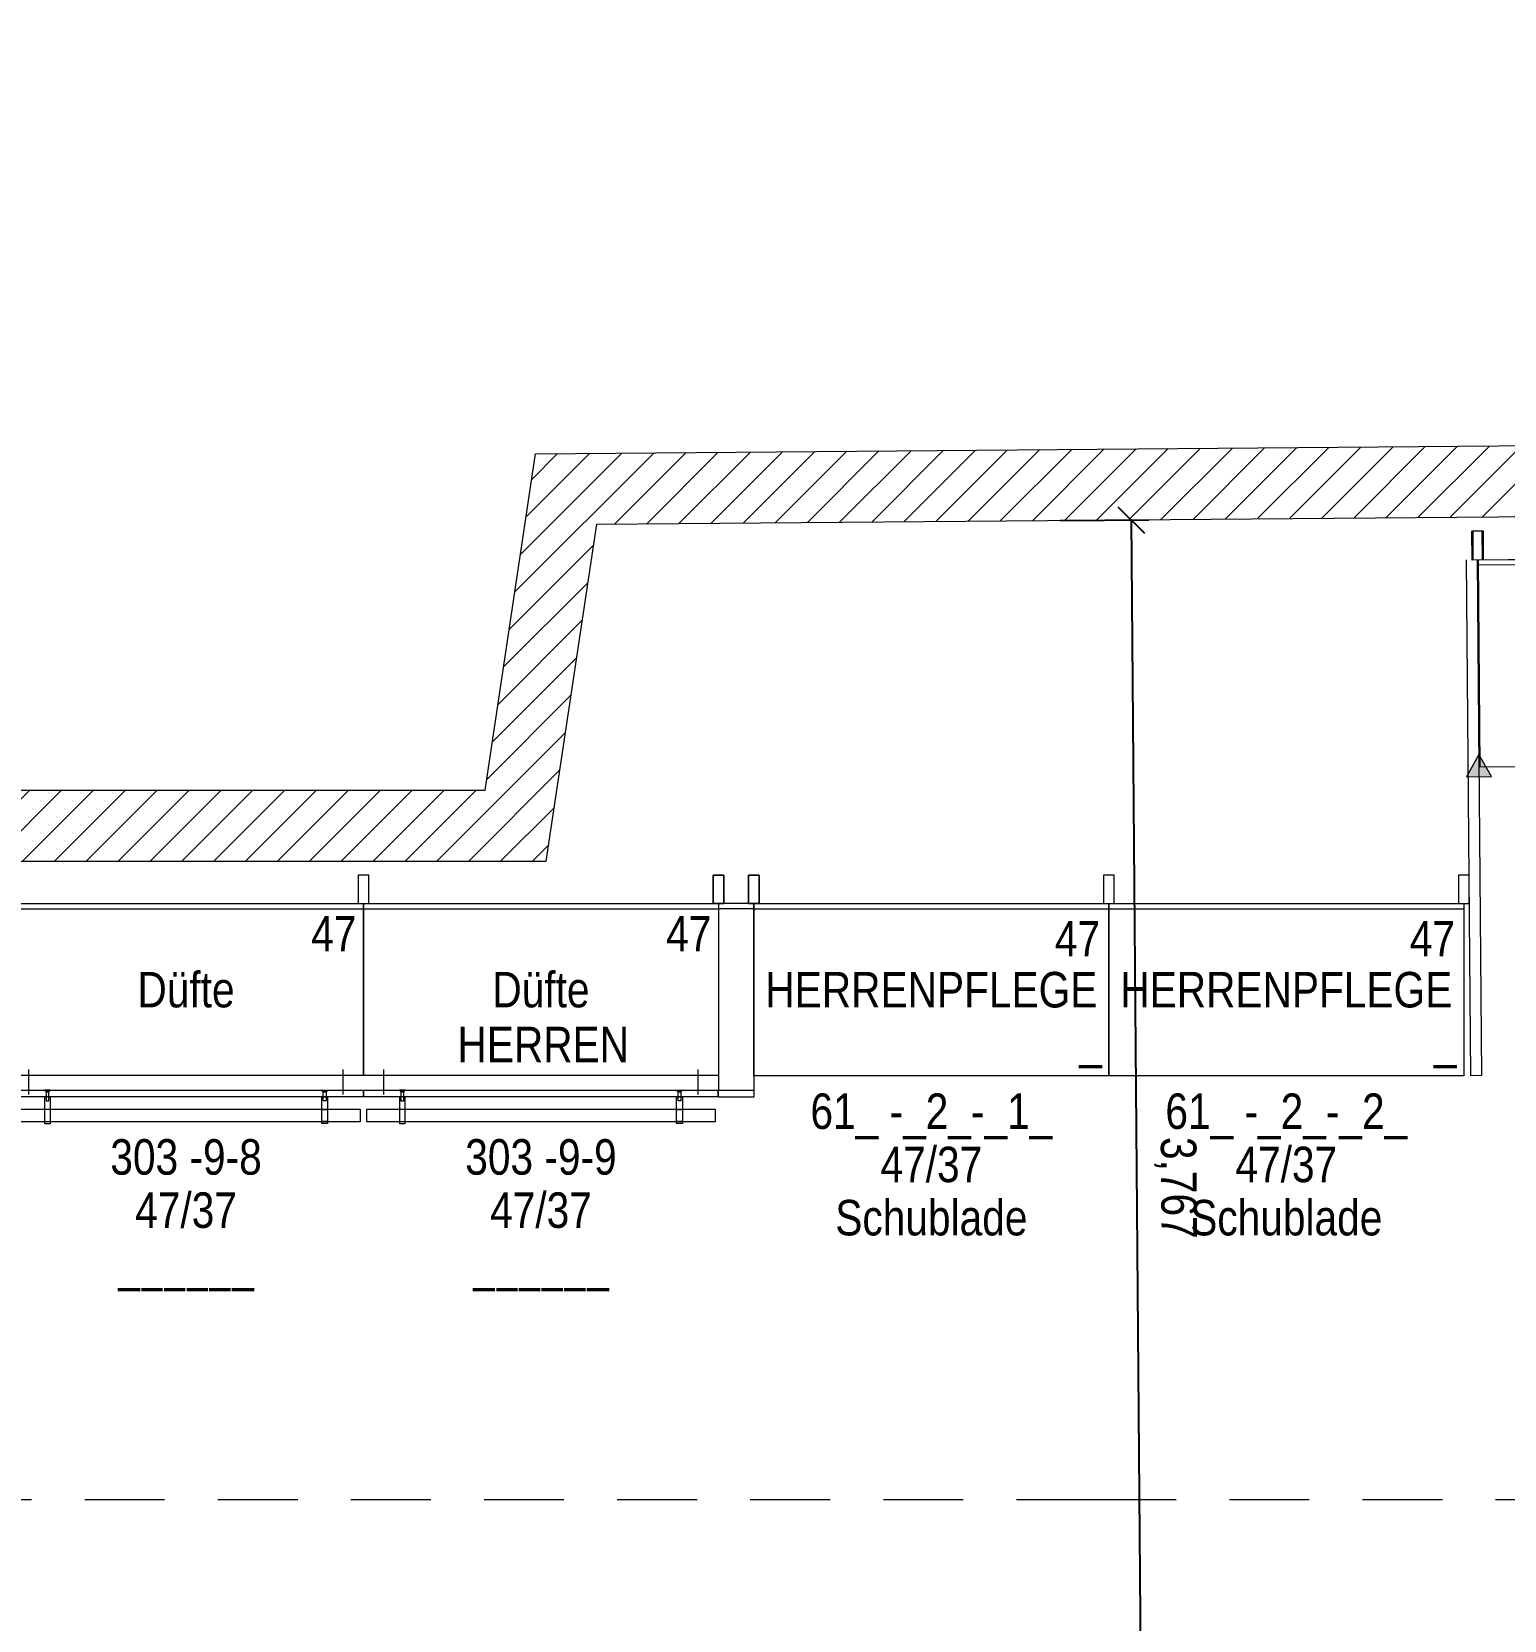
# Model space of a CAD drawing. Header units: millimetres. Extents: x 2027740 to 2136289, y -1533552 to -1491502.
# Drawn here: x 2092899 to 2097047, y -1500877 to -1496400 of the extents above; entities that cross this region are included whole.
import ezdxf
from ezdxf.enums import TextEntityAlignment as Align

# ---------------------------------------------------------------- set-up
doc = ezdxf.new("R2010")
doc.units = ezdxf.units.MM
doc.header["$MEASUREMENT"] = 0
doc.linetypes.add('AUSGEZOGEN', pattern=[0])
doc.linetypes.add('DGN Style 2', pattern=[375.045563, 225.027338, -150.018225])
for name, color, linetype, lineweight in [('01_Grundriss', 7, 'Continuous', 0), ('10_Einrichtung', 7, 'Continuous', 0), ('10_Einrichtung (Construction)', 7, 'Continuous', 0), ('11_Schraffur', 9, 'Continuous', 0), ('13_Ladenbau', 94, 'Continuous', 0), ('20_Sortimentierung', 7, 'Continuous', 0), ('21_Modulnummer', 7, 'Continuous', 0), ('26_Deckenfries', 251, 'DGN Style 2', 13)]:
    doc.layers.add(name, color=color, linetype=linetype, lineweight=lineweight)
doc.layers.add('11 Regaltyp-Kennzeichnung', color=7, linetype='Continuous', lineweight=0, plot=False)
doc.layers.add('15_Flächen', color=6, linetype='Continuous', lineweight=0, plot=False)
doc.styles.add('Rossmann', font='ARIALN.TTF', dxfattribs={"height": 100})
doc.styles.add('Style-Arial Narrow', font='ARIALN.TTF')
doc.dimstyles.new('Rossmann', dxfattribs={"dimtxt": 100, "dimasz": 75, "dimexe": 50, "dimexo": 0.0625, "dimgap": 50, "dimtad": 1, "dimdec": 3, "dimlfac": 0.001, "dimzin": 3, "dimtxsty": 'Rossmann', "dimcen": 0, "dimadec": 3, "dimazin": 0, "dimtfac": 1, "dimtdec": 0, "dimtofl": 0, "dimtmove": 0, "dimatfit": 1, "dimfxl": 200, "dimfxlon": 1, "dimfrac": 2, "dimtolj": 1, "dimtzin": 3, "dimarcsym": 0})

# ---------------------------------------------------------------- blocks, each defined once
blk = doc.blocks.new('_Oblique')
at = {"color": 0, "linetype": 'ByBlock', "lineweight": -2}
blk.add_line((0.5, 0.5), (-0.5, -0.5), dxfattribs=at)
blk = doc.blocks.new('*D99')
at = {"layer": '10_Einrichtung', "color": 0, "linetype": 'ByBlock', "lineweight": -2, "transparency": 16777216}
for p, q in [((2091242.2, -1499471), (2090992.2, -1499471)), ((2091242.2, -1501471.1), (2090992.2, -1501471.1))]:
    blk.add_line(p, q, dxfattribs=at)
at = {"layer": '10_Einrichtung', "color": 0, "lineweight": -2, "transparency": 16777216}
blk.add_line((2091042.2, -1499471), (2091042.2, -1501471.1), dxfattribs=at)
at = {"layer": 'Defpoints', "color": 0, "lineweight": 0, "transparency": 16777216}
for p in [(2093333.2, -1499471), (2091042.2, -1501471.1), (2094343.3, -1501471.1)]:
    blk.add_point(p, dxfattribs=at)
at = {"layer": '10_Einrichtung', "color": 0, "lineweight": -2, "transparency": 16777216, "xscale": 75, "yscale": 75, "zscale": 75}
for p, rotation in [((2091042.2, -1499471), 90), ((2091042.2, -1501471.1), 270)]:
    blk.add_blockref('_Oblique', p, dxfattribs=dict(at, rotation=rotation))
at = {"layer": '10_Einrichtung', "color": 0, "transparency": 16777216, "insert": (2090932.1, -1500471.1), "char_height": 100, "attachment_point": 5, "rotation": 90, "style": 'Style-Arial Narrow'}
blk.add_mtext('\\A1;2,000', dxfattribs=at)
blk = doc.blocks.new('Parfüm rechts T47')
at = {"layer": '10_Einrichtung', "color": 7, "linetype": 'Continuous', "lineweight": 0}
for p, q in [((50, 232.5), (-50, 232.5)), ((50, 217.5), (-50, 217.5))]:
    blk.add_line(p, q, dxfattribs=at)
at = {"layer": '10_Einrichtung', "color": 7, "linetype": 'Continuous', "lineweight": 0, "flags": 128}
for points in [[(-65, 312.5), (-35, 312.5), (-35, 232.5), (-65, 232.5)], [(35, 312.5), (65, 312.5), (65, 232.5), (35, 232.5)]]:
    blk.add_lwpolyline(points, close=True, dxfattribs=at)
at = {"layer": '10_Einrichtung', "color": 43, "lineweight": 13, "flags": 128}
blk.add_lwpolyline([(50, -312.5), (-50, -312.5), (-50, -293.5), (50, -293.5)], close=True, dxfattribs=at)
at = {"layer": '10_Einrichtung (Construction)', "color": 7, "linetype": 'Continuous', "lineweight": 0}
blk.add_line((-50, 232.5), (-50, -293.5), dxfattribs=at)
at = {"layer": '10_Einrichtung (Construction)', "color": 43, "linetype": 'Continuous', "lineweight": 13}
blk.add_line((50, 232.5), (50, -293.5), dxfattribs=at)
blk = doc.blocks.new('Pr47')
at = {"layer": '10_Einrichtung', "color": 43, "linetype": 'Continuous', "lineweight": 13}
blk.add_blockref('Parfüm rechts T47', (50, -272.5), dxfattribs=at)
blk = doc.blocks.new('*U229')
at = {"layer": '10_Einrichtung', "color": 7, "linetype": 'Continuous', "lineweight": 0}
blk.add_line((-500, 237.5), (500, 237.5), dxfattribs=at)
at = {"layer": '10_Einrichtung', "color": 7, "linetype": 'Continuous', "lineweight": 0, "flags": 128}
for points in [[(-485, 332.5), (-515, 332.5), (-515, 252.5), (-485, 252.5)], [(515, 332.5), (485, 332.5), (485, 252.5), (515, 252.5)], [(-500, 252.5), (500, 252.5), (500, -332.5), (-500, -332.5)]]:
    blk.add_lwpolyline(points, close=True, dxfattribs=at)
at = {"layer": '10_Einrichtung (Construction)', "color": 3, "linetype": 'Continuous', "lineweight": 0}
for p, q in [((-500, 252.5), (-500, -332.5)), ((500, 252.5), (500, -332.5))]:
    blk.add_line(p, q, dxfattribs=at)
at = {"layer": '10_Einrichtung (Construction)', "color": 5, "linetype": 'Continuous', "lineweight": 0}
blk.add_line((-500, 252.5), (500, 252.5), dxfattribs=at)
at = {"layer": '10_Einrichtung', "color": 7, "linetype": 'Continuous', "lineweight": 0, "style": 'Rossmann'}
blk.add_text('57', height=100, dxfattribs=at).set_placement((391.1, 160.1), align=Align.MIDDLE_CENTER)
blk = doc.blocks.new('R1 57')
at = {"layer": '10_Einrichtung', "color": 7, "linetype": 'Continuous', "lineweight": 0}
blk.add_blockref('*U229', (500, -292.5), dxfattribs=at)
blk = doc.blocks.new('I1 57')
at = {"layer": '10_Einrichtung', "color": 7, "linetype": 'Continuous', "lineweight": 0}
blk.add_blockref('R1 57', (0, 0), dxfattribs=at)
at = {"layer": '11 Regaltyp-Kennzeichnung', "color": 7, "linetype": 'Continuous', "lineweight": 0, "style": 'Style-Arial Narrow'}
blk.add_attdef('I1 57_0', text='', height=100, dxfattribs=at).set_placement((980, -575), align=Align.RIGHT)
at = {"layer": '20_Sortimentierung', "color": 1, "linetype": 'Continuous', "lineweight": 0, "style": 'Style-Arial Narrow'}
blk.add_attdef('I1 57_0', text='', height=100, dxfattribs=at).set_placement((500, -332.5), align=Align.MIDDLE_CENTER)
at = {"layer": '21_Modulnummer', "color": 1, "linetype": 'Continuous', "lineweight": 0, "insert": (500, -675), "char_height": 100, "attachment_point": 2, "line_spacing_factor": 0.6, "style": 'Style-Arial Narrow'}
blk.add_mtext('_6_ -_6_-_1_', dxfattribs=at)
at = {"layer": '21_Modulnummer', "color": 251, "linetype": 'Continuous', "lineweight": 0, "style": 'Style-Arial Narrow'}
blk.add_attdef('I1 57_0', text='', height=100, dxfattribs=at).set_placement((500, -825), align=Align.TOP_CENTER)
at = {"layer": '21_Modulnummer', "color": 5, "linetype": 'Continuous', "lineweight": 0, "style": 'Style-Arial Narrow'}
blk.add_attdef('I1 57_0', text='', height=100, dxfattribs=at).set_placement((500, -975), align=Align.TOP_CENTER)
blk = doc.blocks.new('*U568')
at = {"layer": '10_Einrichtung', "color": 7, "linetype": 'Continuous', "lineweight": 0}
blk.add_line((-500, 187.5), (500, 187.5), dxfattribs=at)
at = {"layer": '10_Einrichtung', "color": 7, "linetype": 'Continuous', "lineweight": 0, "flags": 128}
for points in [[(-485, 282.5), (-515, 282.5), (-515, 202.5), (-485, 202.5)], [(515, 282.5), (485, 282.5), (485, 202.5), (515, 202.5)], [(-500, 202.5), (500, 202.5), (500, -282.5), (-500, -282.5)]]:
    blk.add_lwpolyline(points, close=True, dxfattribs=at)
at = {"layer": '10_Einrichtung (Construction)', "color": 3, "linetype": 'Continuous', "lineweight": 0}
for p, q in [((-500, 202.5), (-500, -282.5)), ((500, 202.5), (500, -282.5))]:
    blk.add_line(p, q, dxfattribs=at)
at = {"layer": '10_Einrichtung (Construction)', "color": 5, "linetype": 'Continuous', "lineweight": 0}
blk.add_line((-500, 202.5), (500, 202.5), dxfattribs=at)
at = {"layer": '10_Einrichtung', "color": 7, "linetype": 'Continuous', "lineweight": 0, "style": 'Rossmann'}
blk.add_text('47', height=100, dxfattribs=at).set_placement((411.7, 103.6), align=Align.MIDDLE_CENTER)
blk = doc.blocks.new('R1 47_13')
at = {"layer": '10_Einrichtung', "color": 7, "linetype": 'Continuous', "lineweight": 0}
blk.add_blockref('*U568', (500, -242.5), dxfattribs=at)
blk = doc.blocks.new('I1 47_13')
at = {"layer": '10_Einrichtung', "color": 7, "linetype": 'Continuous', "lineweight": 0}
blk.add_blockref('R1 47_13', (0, 0), dxfattribs=at)
at = {"layer": '11 Regaltyp-Kennzeichnung', "color": 7, "linetype": 'Continuous', "lineweight": 0, "style": 'Style-Arial Narrow'}
blk.add_attdef('I1 47_13_0', text='', height=100, dxfattribs=at).set_placement((980, -475), align=Align.RIGHT)
at = {"layer": '20_Sortimentierung', "color": 7, "linetype": 'Continuous', "lineweight": 0, "style": 'Style-Arial Narrow'}
blk.add_attdef('I1 47_13_0', text='', height=100, dxfattribs=at).set_placement((500, -282.5), align=Align.MIDDLE_CENTER)
at = {"layer": '21_Modulnummer', "color": 7, "linetype": 'Continuous', "lineweight": 0, "insert": (500, -575), "char_height": 100, "attachment_point": 2, "line_spacing_factor": 0.6, "style": 'Style-Arial Narrow'}
blk.add_mtext('61_ -_2_-_1_', dxfattribs=at)
at = {"layer": '21_Modulnummer', "color": 251, "linetype": 'Continuous', "lineweight": 0, "style": 'Style-Arial Narrow'}
blk.add_attdef('I1 47_13_0', text='', height=100, dxfattribs=at).set_placement((500, -725), align=Align.TOP_CENTER)
at = {"layer": '21_Modulnummer', "color": 5, "linetype": 'Continuous', "lineweight": 0, "style": 'Style-Arial Narrow'}
blk.add_attdef('I1 47_13_0', text='', height=100, dxfattribs=at).set_placement((500, -875), align=Align.TOP_CENTER)
blk = doc.blocks.new('*U571')
at = {"layer": '10_Einrichtung', "color": 7, "linetype": 'Continuous', "lineweight": 0}
blk.add_line((-500, 187.5), (500, 187.5), dxfattribs=at)
at = {"layer": '10_Einrichtung', "color": 7, "linetype": 'Continuous', "lineweight": 0, "flags": 128}
for points in [[(-485, 282.5), (-515, 282.5), (-515, 202.5), (-485, 202.5)], [(515, 282.5), (485, 282.5), (485, 202.5), (515, 202.5)], [(-500, 202.5), (500, 202.5), (500, -282.5), (-500, -282.5)]]:
    blk.add_lwpolyline(points, close=True, dxfattribs=at)
at = {"layer": '10_Einrichtung (Construction)', "color": 3, "linetype": 'Continuous', "lineweight": 0}
for p, q in [((-500, 202.5), (-500, -282.5)), ((500, 202.5), (500, -282.5))]:
    blk.add_line(p, q, dxfattribs=at)
at = {"layer": '10_Einrichtung (Construction)', "color": 5, "linetype": 'Continuous', "lineweight": 0}
blk.add_line((-500, 202.5), (500, 202.5), dxfattribs=at)
at = {"layer": '10_Einrichtung', "color": 7, "linetype": 'Continuous', "lineweight": 0, "style": 'Rossmann'}
blk.add_text('47', height=100, dxfattribs=at).set_placement((411.7, 103.6), align=Align.MIDDLE_CENTER)
blk = doc.blocks.new('R1 47_14')
at = {"layer": '10_Einrichtung', "color": 7, "linetype": 'Continuous', "lineweight": 0}
blk.add_blockref('*U571', (500, -242.5), dxfattribs=at)
blk = doc.blocks.new('I1 47_14')
at = {"layer": '10_Einrichtung', "color": 7, "linetype": 'Continuous', "lineweight": 0}
blk.add_blockref('R1 47_14', (0, 0), dxfattribs=at)
at = {"layer": '11 Regaltyp-Kennzeichnung', "color": 7, "linetype": 'Continuous', "lineweight": 0, "style": 'Style-Arial Narrow'}
blk.add_attdef('I1 47_14_0', text='', height=100, dxfattribs=at).set_placement((980, -475), align=Align.RIGHT)
at = {"layer": '20_Sortimentierung', "color": 7, "linetype": 'Continuous', "lineweight": 0, "style": 'Style-Arial Narrow'}
blk.add_attdef('I1 47_14_0', text='', height=100, dxfattribs=at).set_placement((500, -282.5), align=Align.MIDDLE_CENTER)
at = {"layer": '21_Modulnummer', "color": 7, "linetype": 'Continuous', "lineweight": 0, "insert": (500, -575), "char_height": 100, "attachment_point": 2, "line_spacing_factor": 0.6, "style": 'Style-Arial Narrow'}
blk.add_mtext('61_ -_2_-_2_', dxfattribs=at)
at = {"layer": '21_Modulnummer', "color": 251, "linetype": 'Continuous', "lineweight": 0, "style": 'Style-Arial Narrow'}
blk.add_attdef('I1 47_14_0', text='', height=100, dxfattribs=at).set_placement((500, -725), align=Align.TOP_CENTER)
at = {"layer": '21_Modulnummer', "color": 5, "linetype": 'Continuous', "lineweight": 0, "style": 'Style-Arial Narrow'}
blk.add_attdef('I1 47_14_0', text='', height=100, dxfattribs=at).set_placement((500, -875), align=Align.TOP_CENTER)
blk = doc.blocks.new('*D626')
at = {"layer": '13_Ladenbau', "color": 0, "linetype": 'ByBlock', "lineweight": -2, "transparency": 16777216}
for p, q in [((2087144.7, -1498737), (2086894.7, -1498737)), ((2087144.7, -1502096.1), (2086894.7, -1502096.1))]:
    blk.add_line(p, q, dxfattribs=at)
at = {"layer": '13_Ladenbau', "color": 0, "lineweight": -2, "transparency": 16777216}
blk.add_line((2086944.7, -1498737), (2086944.7, -1502096.1), dxfattribs=at)
at = {"layer": 'Defpoints', "color": 0, "lineweight": 0, "transparency": 16777216}
for p in [(2094348.2, -1498737), (2086944.7, -1502096.1), (2094348.2, -1502096.1)]:
    blk.add_point(p, dxfattribs=at)
at = {"layer": '13_Ladenbau', "color": 0, "lineweight": -2, "transparency": 16777216, "xscale": 75, "yscale": 75, "zscale": 75}
for p, rotation in [((2086944.7, -1498737), 90), ((2086944.7, -1502096.1), 270)]:
    blk.add_blockref('_Oblique', p, dxfattribs=dict(at, rotation=rotation))
at = {"layer": '13_Ladenbau', "color": 0, "transparency": 16777216, "insert": (2086834.6, -1500416.6), "char_height": 100, "attachment_point": 5, "rotation": 90, "style": 'Style-Arial Narrow'}
blk.add_mtext('\\A1;3,359', dxfattribs=at)
blk = doc.blocks.new('Z_Kennzeichen Endständer')
at = {"layer": '10_Einrichtung', "color": 7, "linetype": 'Continuous', "lineweight": 0, "flags": 128}
blk.add_lwpolyline([(0, 36.2), (-34.7, -26.8), (35.1, -26.8)], close=True, dxfattribs=at)
blk = doc.blocks.new('*U646')
at = {"layer": '10_Einrichtung', "color": 7, "linetype": 'Continuous', "lineweight": 0, "flags": 128}
blk.add_lwpolyline([(-30.1, 345.9), (-60.1, 345.9), (-60.1, 265.9), (-30.1, 265.9)], close=True, dxfattribs=at)
at = {"layer": '10_Einrichtung (Construction)', "color": 3, "linetype": 'Continuous', "lineweight": 0}
blk.add_line((-45.1, 265.9), (-45.1, -319.1), dxfattribs=at)
at = {"layer": '10_Einrichtung', "lineweight": 0}
blk.add_blockref('Z_Kennzeichen Endständer', (-45.1, -319.1), dxfattribs=at)
blk = doc.blocks.new('End 180_57_1')
at = {"layer": '10_Einrichtung', "color": 7, "linetype": 'Continuous', "lineweight": 0}
blk.add_solid([(-45.1, -282.9), (-10, -345.9), (-79.9, -345.9)], dxfattribs=at)
blk.add_blockref('*U646', (0, 0), dxfattribs=at)
blk = doc.blocks.new('End 180_57')
at = {"layer": '10_Einrichtung', "color": 7, "linetype": 'Continuous', "lineweight": 0}
blk.add_blockref('End 180_57_1', (45.1395, -305.896), dxfattribs=at)
blk = doc.blocks.new('Parfuem_Mitte_47_1_2')
at = {"layer": '10_Einrichtung', "color": 7, "linetype": 'Continuous', "lineweight": 0}
for p, q in [((-500, 305), (500, 305)), ((-442.5, -217.8), (-442.5, -148.02)), ((442.5, -217.8), (442.5, -148.02))]:
    blk.add_line(p, q, dxfattribs=at)
at = {"layer": '10_Einrichtung', "color": 7, "linetype": 'Continuous', "lineweight": 0, "flags": 128}
for points in [[(-485, 400), (-515, 400), (-515, 320), (-485, 320)], [(515, 400), (485, 400), (485, 320), (515, 320)], [(-500, 320), (500, 320), (500, -165), (-500, -165)]]:
    blk.add_lwpolyline(points, close=True, dxfattribs=at)
at = {"layer": '10_Einrichtung', "color": 43, "linetype": 'Continuous', "lineweight": 13, "flags": 128}
blk.add_lwpolyline([(498.75, -225), (-498.75, -225), (-498.75, -206), (498.75, -206)], close=True, dxfattribs=at)
at = {"layer": '10_Einrichtung', "lineweight": 0, "ltscale": 0.01, "flags": 128}
for points in [[(-398.5, -206), (-394.5, -211), (-386.5, -211), (-382.5, -206)], [(-394.5, -211), (-394.5, -236), (-386.5, -236), (-386.5, -211)], [(398.5, -206), (394.5, -211), (386.5, -211), (382.5, -206)], [(394.5, -211), (394.5, -236), (386.5, -236), (386.5, -211)], [(-492, -294), (492, -294), (492, -260.3), (-492, -260.3)], [(-398.75, -225), (-398.75, -300), (-382.25, -300), (-382.25, -225)], [(-398.75, -260.3), (-398.75, -294), (-382.25, -294), (-382.25, -260.3)], [(398.75, -225), (398.75, -300), (382.25, -300), (382.25, -225)], [(398.75, -260.3), (398.75, -294), (382.25, -294), (382.25, -260.3)]]:
    blk.add_lwpolyline(points, close=True, dxfattribs=at)
at = {"layer": '10_Einrichtung (Construction)', "color": 5, "linetype": 'Continuous', "lineweight": 0}
blk.add_line((-500, 320), (500, 320), dxfattribs=at)
at = {"layer": '10_Einrichtung (Construction)', "color": 3, "linetype": 'Continuous', "lineweight": 0}
for p, q in [((-500, 320), (-500, -165)), ((500, 320), (500, -165))]:
    blk.add_line(p, q, dxfattribs=at)
blk = doc.blocks.new('Pm47_2')
at = {"layer": '10_Einrichtung', "color": 7, "linetype": 'Continuous', "lineweight": 0}
blk.add_blockref('Parfuem_Mitte_47_1_2', (-500, -360), dxfattribs=at)
at = {"layer": '10_Einrichtung', "color": 7, "linetype": 'Continuous', "lineweight": 0, "style": 'Style-Arial Narrow'}
blk.add_text('47', height=100, dxfattribs=at).set_placement((-20, -75), align=Align.TOP_RIGHT)
at = {"layer": '20_Sortimentierung', "color": 7, "linetype": 'Continuous', "lineweight": 0, "style": 'Style-Arial Narrow'}
blk.add_attdef('Pm47_2_0', text='', height=100, dxfattribs=at).set_placement((-500, -282.5), align=Align.MIDDLE_CENTER)
at = {"layer": '21_Modulnummer', "color": 7, "linetype": 'Continuous', "lineweight": 0, "insert": (-500, -704), "char_height": 100, "attachment_point": 2, "line_spacing_factor": 0.6, "style": 'Style-Arial Narrow'}
blk.add_mtext('303 -9-9', dxfattribs=at)
at = {"layer": '21_Modulnummer', "color": 251, "linetype": 'Continuous', "lineweight": 0, "style": 'Style-Arial Narrow'}
blk.add_attdef('Pm47_2_0', text='', height=100, dxfattribs=at).set_placement((-500, -854), align=Align.TOP_CENTER)
at = {"layer": '21_Modulnummer', "color": 5, "linetype": 'Continuous', "lineweight": 0, "style": 'Style-Arial Narrow'}
blk.add_attdef('Pm47_2_0', text='', height=100, dxfattribs=at).set_placement((-500, -1004), align=Align.TOP_CENTER)
blk = doc.blocks.new('Parfuem_Mitte_47_1_6')
at = {"layer": '10_Einrichtung', "color": 7, "linetype": 'Continuous', "lineweight": 0}
for p, q in [((-500, 305), (500, 305)), ((-442.5, -217.8), (-442.5, -148.02)), ((442.5, -217.8), (442.5, -148.02))]:
    blk.add_line(p, q, dxfattribs=at)
at = {"layer": '10_Einrichtung', "color": 7, "linetype": 'Continuous', "lineweight": 0, "flags": 128}
for points in [[(-485, 400), (-515, 400), (-515, 320), (-485, 320)], [(515, 400), (485, 400), (485, 320), (515, 320)], [(-500, 320), (500, 320), (500, -165), (-500, -165)]]:
    blk.add_lwpolyline(points, close=True, dxfattribs=at)
at = {"layer": '10_Einrichtung', "color": 43, "linetype": 'Continuous', "lineweight": 13, "flags": 128}
blk.add_lwpolyline([(498.75, -225), (-498.75, -225), (-498.75, -206), (498.75, -206)], close=True, dxfattribs=at)
at = {"layer": '10_Einrichtung', "lineweight": 0, "ltscale": 0.01, "flags": 128}
for points in [[(-398.5, -206), (-394.5, -211), (-386.5, -211), (-382.5, -206)], [(-394.5, -211), (-394.5, -236), (-386.5, -236), (-386.5, -211)], [(398.5, -206), (394.5, -211), (386.5, -211), (382.5, -206)], [(394.5, -211), (394.5, -236), (386.5, -236), (386.5, -211)], [(-492, -294), (492, -294), (492, -260.3), (-492, -260.3)], [(-398.75, -225), (-398.75, -300), (-382.25, -300), (-382.25, -225)], [(-398.75, -260.3), (-398.75, -294), (-382.25, -294), (-382.25, -260.3)], [(398.75, -225), (398.75, -300), (382.25, -300), (382.25, -225)], [(398.75, -260.3), (398.75, -294), (382.25, -294), (382.25, -260.3)]]:
    blk.add_lwpolyline(points, close=True, dxfattribs=at)
at = {"layer": '10_Einrichtung (Construction)', "color": 5, "linetype": 'Continuous', "lineweight": 0}
blk.add_line((-500, 320), (500, 320), dxfattribs=at)
at = {"layer": '10_Einrichtung (Construction)', "color": 3, "linetype": 'Continuous', "lineweight": 0}
for p, q in [((-500, 320), (-500, -165)), ((500, 320), (500, -165))]:
    blk.add_line(p, q, dxfattribs=at)
blk = doc.blocks.new('Pm47_6')
at = {"layer": '10_Einrichtung', "color": 7, "linetype": 'Continuous', "lineweight": 0}
blk.add_blockref('Parfuem_Mitte_47_1_6', (-500, -360), dxfattribs=at)
at = {"layer": '10_Einrichtung', "color": 7, "linetype": 'Continuous', "lineweight": 0, "style": 'Style-Arial Narrow'}
blk.add_text('47', height=100, dxfattribs=at).set_placement((-20, -75), align=Align.TOP_RIGHT)
at = {"layer": '20_Sortimentierung', "color": 7, "linetype": 'Continuous', "lineweight": 0, "style": 'Style-Arial Narrow'}
blk.add_attdef('Pm47_6_0', text='', height=100, dxfattribs=at).set_placement((-500, -282.5), align=Align.MIDDLE_CENTER)
at = {"layer": '21_Modulnummer', "color": 7, "linetype": 'Continuous', "lineweight": 0, "insert": (-500, -704), "char_height": 100, "attachment_point": 2, "line_spacing_factor": 0.6, "style": 'Style-Arial Narrow'}
blk.add_mtext('303 -9-8', dxfattribs=at)
at = {"layer": '21_Modulnummer', "color": 251, "linetype": 'Continuous', "lineweight": 0, "style": 'Style-Arial Narrow'}
blk.add_attdef('Pm47_6_0', text='', height=100, dxfattribs=at).set_placement((-500, -854), align=Align.TOP_CENTER)
at = {"layer": '21_Modulnummer', "color": 5, "linetype": 'Continuous', "lineweight": 0, "style": 'Style-Arial Narrow'}
blk.add_attdef('Pm47_6_0', text='', height=100, dxfattribs=at).set_placement((-500, -1004), align=Align.TOP_CENTER)
blk = doc.blocks.new('*D975')
at = {"layer": '13_Ladenbau', "color": 0, "linetype": 'ByBlock', "lineweight": -2, "transparency": 16777216}
for p, q in [((2095796.2, -1497777.1), (2096046.2, -1497775)), ((2095826.7, -1501544), (2096076.6, -1501541.9))]:
    blk.add_line(p, q, dxfattribs=at)
at = {"layer": '13_Ladenbau', "color": 0, "linetype": 'Continuous', "lineweight": -2, "transparency": 16777216}
blk.add_line((2095996.2, -1497775.4), (2096026.6, -1501542.3), dxfattribs=at)
at = {"layer": 'Defpoints', "color": 0, "linetype": 'Continuous', "lineweight": 0, "transparency": 16777216}
for p in [(2094490.7, -1497787.6), (2094521.2, -1501554.5), (2096026.6, -1501542.3)]:
    blk.add_point(p, dxfattribs=at)
at = {"layer": '13_Ladenbau', "color": 0, "linetype": 'Continuous', "lineweight": -2, "transparency": 16777216, "xscale": 75, "yscale": 75, "zscale": 75}
for p, rotation in [((2095996.2, -1497775.4), 90.4638128694017), ((2096026.6, -1501542.3), 270.4638128694017)]:
    blk.add_blockref('_Oblique', p, dxfattribs=dict(at, rotation=rotation))
at = {"layer": '13_Ladenbau', "color": 0, "linetype": 'Continuous', "lineweight": 0, "transparency": 16777216, "insert": (2096121.5, -1499658), "char_height": 100, "attachment_point": 5, "rotation": 270.4638, "style": 'Style-Arial Narrow'}
blk.add_mtext('\\A1;3,767', dxfattribs=at)

msp = doc.modelspace()

# ---------------------------------------------------------------- hatches: boundary and pattern name
at = {"layer": '11_Schraffur', "linetype": 'AUSGEZOGEN', "ltscale": 10}
h = msp.add_hatch(dxfattribs=at)
h.set_pattern_fill('ANSI31', color=256, pattern_type=2)
h.set_pattern_definition([(45, (1922705.07, -1372376.47), (-44.90128, 44.90128), [])])
h.paths.add_polyline_path([(2063620.1004, -1505471.2292), (2063500.1335, -1497552.0007), (2086188.2347, -1497552.0007), (2086188.2347, -1498737.0007), (2094348.2347, -1498737.0007), (2094490.7314, -1497787.6353), (2108337.2777, -1497675.5442), (2108338.0062, -1497765.5413), (2109275.4151, -1497757.9527), (2109524.0236, -1496484.4712), (2109043.1931, -1496399.6878), (2108833.9511, -1497471.517), (2094318.3019, -1497589.0246), (2094176.0137, -1498537.0007), (2086388.2347, -1498537.0007), (2086388.2347, -1497352.0007), (2063217.0716, -1497352.0007), (2063340.1325, -1505475.4704)], flags=17)

# ---------------------------------------------------------------- linework, layer by layer
at = {"layer": '01_Grundriss', "linetype": 'AUSGEZOGEN', "ltscale": 10}
for p, q in [((2094318.3019, -1497589.0246), (2108833.9511, -1497471.517)), ((2094176.0137, -1498537.0007), (2094318.3019, -1497589.0246)), ((2094490.7314, -1497787.6353), (2108337.2777, -1497675.5442)), ((2094348.2347, -1498737.0007), (2094490.7314, -1497787.6353)), ((2086388.2347, -1498537.0007), (2094176.0137, -1498537.0007)), ((2086188.2347, -1498737.0007), (2094348.2347, -1498737.0007))]:
    msp.add_line(p, q, dxfattribs=at)
at = {"layer": '10_Einrichtung', "flags": 128}
msp.add_lwpolyline([(2096971.0371, -1497887.5606), (2096982.8079, -1499341.5994), (2096952.8089, -1499341.8423), (2096941.0381, -1497887.8034)], dxfattribs=at)
at = {"layer": '15_Flächen', "linetype": 'AUSGEZOGEN', "ltscale": 10, "flags": 128}
msp.add_lwpolyline([(2063518.2363, -1498747.0007), (2069416.2347, -1498747.0007), (2069416.2347, -1497552.0007), (2086188.2347, -1497552.0007), (2086188.2347, -1498737.0007), (2094348.2347, -1498737.0007), (2094490.7314, -1497787.6353), (2108337.2777, -1497675.5442), (2108338.0062, -1497765.5413), (2109517.9676, -1497755.9892), (2109508.3603, -1497805.0575), (2109547.615, -1497812.7433), (2108805.7428, -1501601.7995), (2108766.4882, -1501594.1137), (2108756.8809, -1501643.182), (2107891.7578, -1501473.7966), (2107780.5881, -1502052.9736), (2107765.8571, -1502050.146), (2107762.6687, -1502066.757), (2107762.6687, -1502066.757), (2107551.5231, -1502026.2288), (2107517.1505, -1502019.6312), (2107517.1505, -1502019.6312), (2106749.1698, -1501872.2218), (2106546.6419, -1502927.3614), (2106495.5741, -1502917.5593), (2106064.4675, -1505163.5593), (2106115.5353, -1505173.3614), (2105970.73, -1505927.7748), (2105970.73, -1505927.7748), (2105970.73, -1505927.7748), (2105970.73, -1505927.7748), (2105925.3788, -1506164.0476), (2106938.8777, -1506358.5828), (2106935.6894, -1506375.1937), (2106950.4205, -1506378.0213), (2106843.9162, -1506932.8923), (2107683.5883, -1507094.0624), (2107674.1631, -1507143.1661), (2107713.446, -1507150.7062), (2107014.288, -1510793.2134), (2106975.0051, -1510785.6733), (2106965.5799, -1510834.777), (2106437.4116, -1510724.1616), (2106384.1156, -1510978.6405), (2100740.5785, -1509934.0344), (2100598.6456, -1510756.8831), (2092446.7045, -1510980.2262), (2092417.4768, -1511217.0547), (2092428.2323, -1511218.3821), (2092261.6635, -1512398.2829), (2091681.6913, -1512316.4071), (2091593.672, -1512918.1904), (2086495.8059, -1512012.1881), (2085680.4686, -1517269.6664), (2081425.2555, -1516914.6143), (2082017.1994, -1514073.6274), (2081723.5068, -1514012.434), (2081595.0066, -1514629.1601), (2063839.6788, -1514684.447), (2063626.0077, -1505861.1845), (2063730.9957, -1505861.1845), (2063725.0883, -1505469.6388), (2063620.1004, -1505471.2292)], close=True, dxfattribs=at)
at = {"layer": '26_Deckenfries'}
msp.add_line((2095898.2238, -1500537.0007), (2084388.2347, -1500537.0007), dxfattribs=at)
at = {"layer": '26_Deckenfries', "color": 132}
msp.add_line((2098748.2363, -1500537.0007), (2095898.2238, -1500537.0007), dxfattribs=at)

# ---------------------------------------------------------------- block references
ref = msp.add_blockref('I1 57', (2096973.802, -1497847.5369), dxfattribs=dict(rotation=0.4638128694037586))
ref.add_attrib('I1 57_0', '57/47', dxfattribs={"layer": '21_Modulnummer', "color": 251, "linetype": 'Continuous', "lineweight": 0, "height": 100, "rotation": 0.4638129, "style": 'Style-Arial Narrow'}).set_placement((2097480.464, -1498668.4624), align=Align.TOP_CENTER)
ref.add_attrib('I1 57_0', 'ZAHNPFLEGE', dxfattribs={"layer": '20_Sortimentierung', "color": 1, "linetype": 'Continuous', "lineweight": 0, "height": 100, "rotation": 0.4638129, "style": 'Style-Arial Narrow'}).set_placement((2097476.4772, -1498175.9785), align=Align.MIDDLE_CENTER)
ref.add_attrib('I1 57_0', '______', dxfattribs={"layer": '21_Modulnummer', "color": 5, "linetype": 'Continuous', "lineweight": 0, "height": 100, "rotation": 0.4638129, "style": 'Style-Arial Narrow'}).set_placement((2097481.6782, -1498818.4575), align=Align.TOP_CENTER)
ref.add_attrib('I1 57_0', '_', dxfattribs={"layer": '11 Regaltyp-Kennzeichnung', "color": 7, "linetype": 'Continuous', "lineweight": 0, "height": 100, "rotation": 0.4638129, "style": 'Style-Arial Narrow'}).set_placement((2097958.4245, -1498414.585), align=Align.RIGHT)
at = {"rotation": 0.4638128693974852}
msp.add_blockref('End 180_57', (2096970.7133, -1497847.5619), dxfattribs=at)
ref = msp.add_blockref('I1 47_13', (2094933.2363, -1498817.0007))
ref.add_attrib('I1 47_13_0', '47/37', dxfattribs={"layer": '21_Modulnummer', "color": 251, "linetype": 'Continuous', "lineweight": 0, "height": 100, "style": 'Style-Arial Narrow'}).set_placement((2095433.2363, -1499542.0007), align=Align.TOP_CENTER)
ref.add_attrib('I1 47_13_0', 'HERRENPFLEGE', dxfattribs={"layer": '20_Sortimentierung', "color": 7, "linetype": 'Continuous', "lineweight": 0, "height": 100, "style": 'Style-Arial Narrow'}).set_placement((2095433.2363, -1499099.5007), align=Align.MIDDLE_CENTER)
ref.add_attrib('I1 47_13_0', 'Schublade', dxfattribs={"layer": '21_Modulnummer', "color": 5, "linetype": 'Continuous', "lineweight": 0, "height": 100, "style": 'Style-Arial Narrow'}).set_placement((2095433.2363, -1499692.0007), align=Align.TOP_CENTER)
ref.add_attrib('I1 47_13_0', '_', dxfattribs={"layer": '11 Regaltyp-Kennzeichnung', "color": 7, "linetype": 'Continuous', "lineweight": 0, "height": 100, "style": 'Style-Arial Narrow'}).set_placement((2095913.2363, -1499292.0007), align=Align.RIGHT)
ref = msp.add_blockref('I1 47_14', (2095933.2363, -1498817.0007))
ref.add_attrib('I1 47_14_0', '47/37', dxfattribs={"layer": '21_Modulnummer', "color": 251, "linetype": 'Continuous', "lineweight": 0, "height": 100, "style": 'Style-Arial Narrow'}).set_placement((2096433.2363, -1499542.0007), align=Align.TOP_CENTER)
ref.add_attrib('I1 47_14_0', 'HERRENPFLEGE', dxfattribs={"layer": '20_Sortimentierung', "color": 7, "linetype": 'Continuous', "lineweight": 0, "height": 100, "style": 'Style-Arial Narrow'}).set_placement((2096433.2363, -1499099.5007), align=Align.MIDDLE_CENTER)
ref.add_attrib('I1 47_14_0', 'Schublade', dxfattribs={"layer": '21_Modulnummer', "color": 5, "linetype": 'Continuous', "lineweight": 0, "height": 100, "style": 'Style-Arial Narrow'}).set_placement((2096433.2363, -1499692.0007), align=Align.TOP_CENTER)
ref.add_attrib('I1 47_14_0', '_', dxfattribs={"layer": '11 Regaltyp-Kennzeichnung', "color": 7, "linetype": 'Continuous', "lineweight": 0, "height": 100, "style": 'Style-Arial Narrow'}).set_placement((2096913.2363, -1499292.0007), align=Align.RIGHT)
at = {"layer": '10_Einrichtung', "color": 43, "linetype": 'Continuous', "lineweight": 13, "true_color": 0xd2b48c}
msp.add_blockref('Pr47', (2094833.2363, -1498817.0007), dxfattribs=at)
at = {"layer": '20_Sortimentierung', "color": 7, "linetype": 'Continuous', "lineweight": 0}
ref = msp.add_blockref('Pm47_6', (2093833.2374, -1498816.7855), dxfattribs=dict(at, rotation=0.001538733696981074))
ref.add_attrib('Pm47_6_0', 'Düfte', dxfattribs={"color": 7, "linetype": 'Continuous', "lineweight": 0, "height": 100, "rotation": 0.0015387, "style": 'Style-Arial Narrow'}).set_placement((2093333.245, -1499099.2989), align=Align.MIDDLE_CENTER)
ref.add_attrib('Pm47_6_0', '47/37', dxfattribs={"layer": '21_Modulnummer', "color": 251, "linetype": 'Continuous', "lineweight": 0, "height": 100, "rotation": 0.0015387, "style": 'Style-Arial Narrow'}).set_placement((2093333.2603, -1499670.7989), align=Align.TOP_CENTER)
ref.add_attrib('Pm47_6_0', '______', dxfattribs={"layer": '21_Modulnummer', "color": 5, "linetype": 'Continuous', "lineweight": 0, "height": 100, "rotation": 0.0015387, "style": 'Style-Arial Narrow'}).set_placement((2093333.2644, -1499820.7989), align=Align.TOP_CENTER)
ref = msp.add_blockref('Pm47_2', (2094833.2374, -1498816.7586), dxfattribs=dict(at, rotation=0.001538733696981074))
ref.add_attrib('Pm47_2_0', 'Düfte', dxfattribs={"color": 7, "linetype": 'Continuous', "lineweight": 0, "height": 100, "rotation": 0.0015387, "style": 'Style-Arial Narrow'}).set_placement((2094333.245, -1499099.2721), align=Align.MIDDLE_CENTER)
ref.add_attrib('Pm47_2_0', '47/37', dxfattribs={"layer": '21_Modulnummer', "color": 251, "linetype": 'Continuous', "lineweight": 0, "height": 100, "rotation": 0.0015387, "style": 'Style-Arial Narrow'}).set_placement((2094333.2603, -1499670.7721), align=Align.TOP_CENTER)
ref.add_attrib('Pm47_2_0', '______', dxfattribs={"layer": '21_Modulnummer', "color": 5, "linetype": 'Continuous', "lineweight": 0, "height": 100, "rotation": 0.0015387, "style": 'Style-Arial Narrow'}).set_placement((2094333.2644, -1499820.7721), align=Align.TOP_CENTER)

# ---------------------------------------------------------------- texts
at = {"layer": '20_Sortimentierung', "color": 5, "insert": (2094339.7366, -1499254.0336), "char_height": 100, "attachment_point": 5, "rotation": 0.0015387, "line_spacing_factor": 0.9, "style": 'Rossmann'}
msp.add_mtext('\\C5;HERREN', dxfattribs=at)

# ---------------------------------------------------------------- dimensions: what is measured, and where the dimension line sits
at = {"layer": '10_Einrichtung'}
dim = msp.add_linear_dim(base=(2091042.2375, -1501471.1305), p1=(2093333.2363, -1499471.0007), p2=(2094343.2532, -1501471.1305), angle=270, dimstyle='Rossmann', override={"dimtxsty": 'Style-Arial Narrow', "dimblk": 'Oblique', "dimtdec": 3}, dxfattribs=at)
dim.commit()
dim.dimension.update_dxf_attribs({"geometry": '*D99', "text_midpoint": (2090932.142, -1500471.0656)})
at = {"layer": '13_Ladenbau', "color": 94, "linetype": 'Continuous', "lineweight": 0}
dim = msp.add_linear_dim(base=(2096026.6479, -1501542.3402), p1=(2094490.7314, -1497787.6353), p2=(2094521.2253, -1501554.527), angle=270.4638129, dimstyle='Rossmann', override={"dimtxsty": 'Style-Arial Narrow', "dimblk": 'Oblique', "dimtdec": 3, "dimfrac": 0}, dxfattribs=at)
dim.commit()
dim.dimension.update_dxf_attribs({"geometry": '*D975', "text_midpoint": (2096121.4929, -1499658.0032)})
at = {"layer": '13_Ladenbau'}
dim = msp.add_linear_dim(base=(2086944.7185, -1502096.1305), p1=(2094348.2347, -1498737.0007), p2=(2094348.2347, -1502096.1305), angle=270, dimstyle='Rossmann', override={"dimtxsty": 'Style-Arial Narrow', "dimblk": 'Oblique', "dimtdec": 3}, dxfattribs=at)
dim.commit()
dim.dimension.update_dxf_attribs({"geometry": '*D626', "text_midpoint": (2086834.623, -1500416.5656)})

doc.saveas('drawing.dxf')
